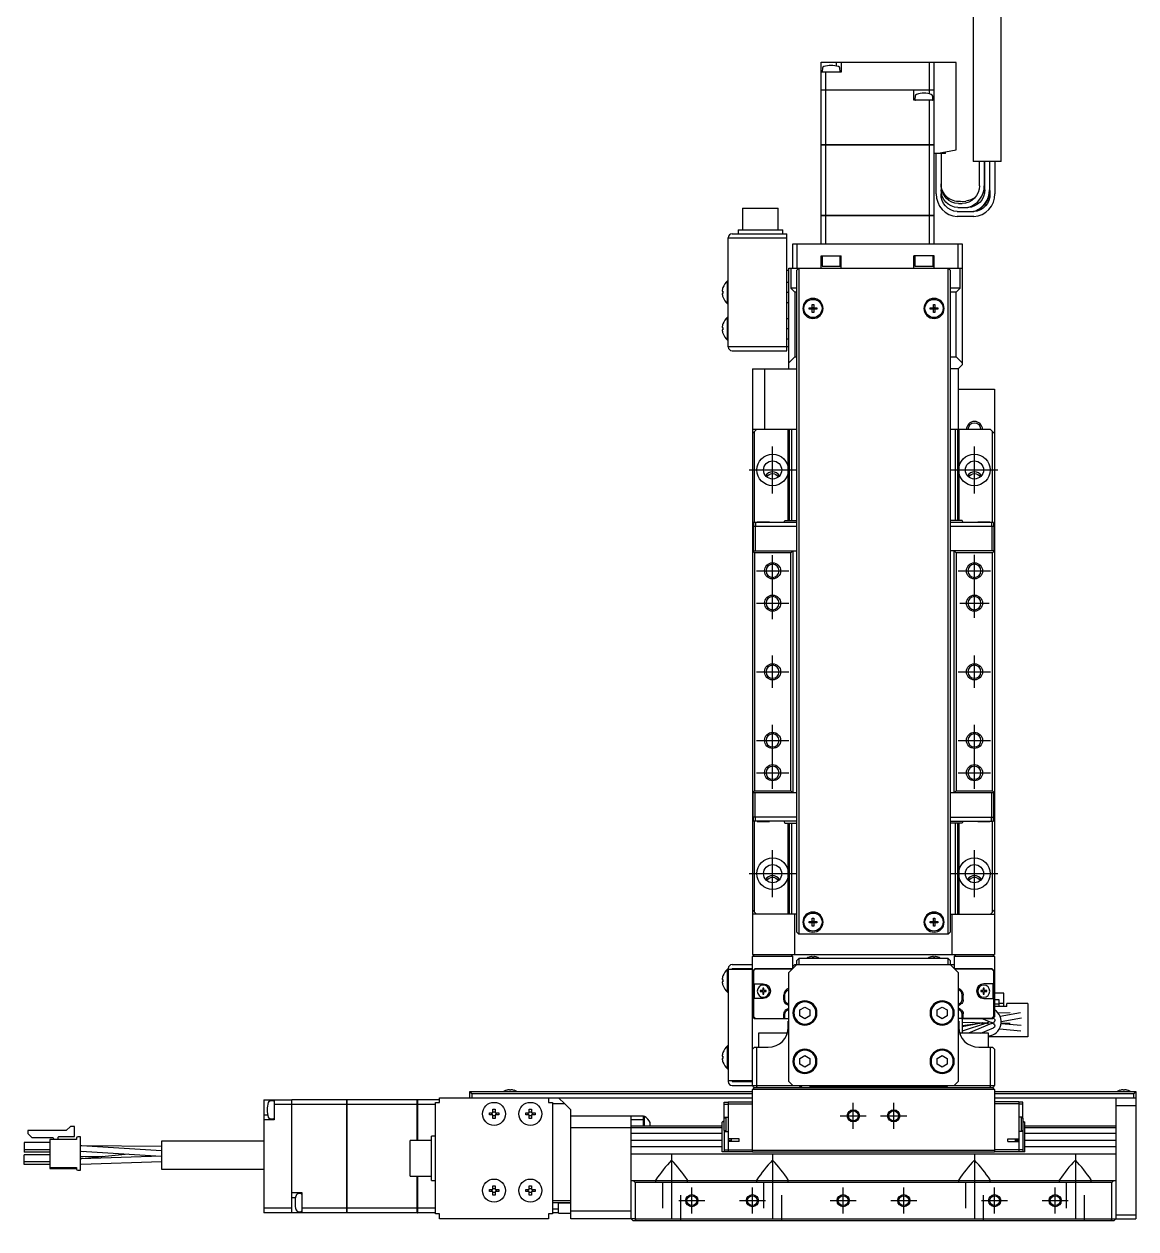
# Model space of a CAD drawing. Extents: x 0 to 1142, y -8 to 935.
# Drawn here: x 289.2 to 564.6, y 295.8 to 594.3 of the extents above; entities that cross this region are included whole.
import ezdxf

# ---------------------------------------------------------------- set-up
doc = ezdxf.new("R2010")
doc.units = 0
doc.header["$LTSCALE"] = 0.5
doc.linetypes.add('CENTER', pattern=[50.8, 31.75, -6.35, 6.35, -6.35])
doc.linetypes.add('DASHED', pattern=[19.05, 12.7, -6.35])
for name, color, linetype in [('MSM_CENTER', 1, 'CENTER'), ('MSM_CONTINUOUS', 7, 'CONTINUOUS'), ('MSM_DASHED', 4, 'DASHED'), ('MSM_NARROW', 5, 'CONTINUOUS')]:
    doc.layers.add(name, color=color, linetype=linetype)

msp = doc.modelspace()

# ---------------------------------------------------------------- linework, layer by layer
at = {"layer": 'MSM_CENTER'}
for p, q in [((474.56, 478.04), (474.56, 489.64)), ((524.56, 478.04), (524.56, 489.64)), ((468.76, 483.84), (480.36, 483.84)), ((518.76, 483.84), (530.36, 483.84)), ((474.56, 446.84), (474.56, 462.84)), ((524.56, 447.19), (524.56, 462.84)), ((470.56, 458.84), (478.56, 458.84)), ((520.56, 458.84), (528.56, 458.84)), ((470.56, 450.84), (478.56, 450.84)), ((520.91, 450.84), (528.21, 450.84)), ((474.56, 429.84), (474.56, 437.84)), ((524.56, 429.84), (524.56, 437.84)), ((470.56, 433.84), (478.56, 433.84)), ((520.56, 433.84), (528.56, 433.84)), ((474.56, 404.84), (474.56, 420.84)), ((524.56, 404.84), (524.56, 420.84)), ((470.56, 416.84), (478.56, 416.84)), ((520.56, 416.84), (528.56, 416.84)), ((470.56, 408.84), (478.56, 408.84)), ((520.56, 408.84), (528.56, 408.84)), ((474.56, 378.04), (474.56, 389.64)), ((524.56, 378.04), (524.56, 389.64)), ((468.76, 383.84), (480.36, 383.84)), ((518.76, 383.84), (530.36, 383.84)), ((494.56, 320.62), (494.56, 327.07)), ((504.56, 320.62), (504.56, 327.07)), ((491.33, 323.84), (497.78, 323.84)), ((501.33, 323.84), (507.78, 323.84)), ((449.56, 314.34), (449.56, 295.84)), ((474.56, 314.34), (474.56, 295.84)), ((524.56, 314.34), (524.56, 295.84)), ((549.56, 314.34), (549.56, 295.84)), ((454.56, 299.62), (454.56, 306.07)), ((469.56, 299.62), (469.56, 306.07)), ((492.06, 299.62), (492.06, 306.07)), ((507.06, 299.62), (507.06, 306.07)), ((529.56, 299.62), (529.56, 306.07)), ((544.56, 299.62), (544.56, 306.07)), ((451.33, 302.84), (457.78, 302.84)), ((466.33, 302.84), (472.78, 302.84)), ((488.83, 302.84), (495.28, 302.84)), ((503.83, 302.84), (510.28, 302.84)), ((526.33, 302.84), (532.78, 302.84)), ((541.33, 302.84), (547.78, 302.84))]:
    msp.add_line(p, q, dxfattribs=at)
at = {"layer": 'MSM_CONTINUOUS'}
for p, q in [((524.21, 610.24), (524.21, 560.24)), ((531.21, 560.24), (531.21, 610.24)), ((486.56, 577.95), (486.56, 584.84)), ((486.56, 584.84), (514.56, 584.84)), ((491.56, 582.34), (486.56, 582.34)), ((486.89, 583.32), (486.82, 582.55)), ((487.71, 577.95), (487.71, 582.34)), ((490.31, 584.84), (490.31, 583.9)), ((491.29, 582.55), (491.22, 583.32)), ((491.56, 584.84), (491.56, 582.34)), ((513.4, 577.95), (513.4, 584.84)), ((514.56, 546.84), (514.56, 584.84)), ((520.06, 584.74), (514.56, 584.74)), ((520.06, 563.11), (520.06, 584.74)), ((486.56, 577.95), (514.56, 577.95)), ((486.56, 564.34), (486.56, 577.94)), ((514.56, 577.94), (486.56, 577.94)), ((486.57, 577.94), (486.57, 577.95)), ((487.71, 577.94), (487.71, 577.95)), ((487.71, 564.34), (487.71, 577.94)), ((509.56, 575.44), (509.56, 577.94)), ((509.89, 576.43), (509.82, 575.66)), ((513.31, 577.94), (513.31, 577.01)), ((513.4, 577.94), (513.4, 577.95)), ((514.29, 575.66), (514.22, 576.43)), ((514.55, 577.94), (514.55, 577.95)), ((514.56, 575.44), (509.56, 575.44)), ((513.4, 564.34), (513.4, 575.44)), ((486.56, 564.34), (514.56, 564.34)), ((486.56, 546.84), (486.56, 564.33)), ((514.56, 564.33), (486.56, 564.33)), ((486.57, 564.34), (486.57, 564.33)), ((487.71, 564.34), (487.71, 564.33)), ((487.71, 546.84), (487.71, 564.33)), ((513.4, 564.34), (513.4, 564.33)), ((513.4, 546.84), (513.4, 564.33)), ((514.55, 564.34), (514.55, 564.33)), ((517.36, 562.24), (514.56, 562.24)), ((515.11, 552.24), (515.11, 562.24)), ((515.16, 562.24), (520.06, 563.11)), ((516.31, 562.24), (516.31, 552.24)), ((517.36, 562.24), (517.36, 562.63)), ((531.21, 560.24), (524.21, 560.24)), ((525.81, 554.24), (525.81, 560.24)), ((527.01, 560.24), (527.01, 553.24)), ((527.11, 553.24), (527.11, 560.24)), ((528.31, 560.24), (528.31, 553.24)), ((528.41, 552.24), (528.41, 560.24)), ((529.61, 560.24), (529.61, 552.24)), ((516.31, 554.73), (516.31, 554.49)), ((526.95, 552.53), (527.11, 553.74)), ((527.01, 553.24), (526.95, 552.53)), ((526.95, 552.53), (526.95, 552.51)), ((526.95, 552.51), (526.95, 552.53)), ((520.62, 549.84), (521.49, 549.84)), ((521.07, 550.32), (522.46, 550.44)), ((467.13, 548.64), (475.98, 548.64)), ((467.13, 548.64), (467.13, 543.34)), ((475.98, 543.34), (475.98, 548.64)), ((486.56, 546.84), (514.56, 546.84)), ((486.56, 539.84), (486.56, 546.83)), ((514.56, 546.83), (486.56, 546.83)), ((486.57, 546.84), (486.57, 546.83)), ((487.71, 546.84), (487.71, 546.83)), ((487.71, 539.84), (487.71, 546.83)), ((513.4, 546.84), (513.4, 546.83)), ((513.4, 539.84), (513.4, 546.83)), ((514.55, 546.84), (514.55, 546.83)), ((514.56, 539.84), (514.56, 546.83)), ((520.31, 547.84), (524.4, 547.84)), ((524.4, 546.64), (520.31, 546.64)), ((520.47, 548.84), (522.94, 548.84)), ((524.4, 547.86), (524.36, 547.84)), ((466.06, 543.34), (477.06, 543.34)), ((466.06, 543.34), (466.06, 542.34)), ((477.06, 542.34), (477.06, 543.34)), ((463.56, 514.34), (463.56, 541.34)), ((463.56, 541.34), (478.06, 541.34)), ((464.56, 542.34), (478.06, 542.34)), ((478.06, 513.34), (478.06, 542.34)), ((479.56, 533.84), (479.56, 539.84)), ((479.56, 539.84), (521.56, 539.84)), ((480.56, 539.84), (480.56, 533.84)), ((520.56, 533.84), (520.56, 539.84)), ((521.56, 539.84), (521.56, 509.84)), ((486.56, 536.84), (491.56, 536.84)), ((486.56, 533.84), (486.56, 536.84)), ((486.81, 536.84), (486.81, 534.34)), ((486.81, 534.34), (491.31, 534.34)), ((491.31, 534.34), (491.31, 536.84)), ((491.56, 533.84), (491.56, 536.84)), ((514.56, 536.84), (509.56, 536.84)), ((509.56, 533.84), (509.56, 536.84)), ((509.81, 536.84), (509.81, 534.34)), ((509.81, 534.34), (514.31, 534.34)), ((514.31, 534.34), (514.31, 536.84)), ((514.56, 533.84), (514.56, 536.84)), ((478.06, 533.34), (478.56, 533.34)), ((478.56, 508.84), (478.56, 533.84)), ((478.56, 533.84), (521.56, 533.84)), ((479.06, 533.84), (479.06, 528.84)), ((481.06, 533.84), (480.56, 533.34)), ((480.56, 369.34), (480.56, 533.34)), ((481.06, 533.84), (481.06, 368.84)), ((518.06, 368.84), (518.06, 533.84)), ((518.56, 533.34), (518.06, 533.84)), ((518.56, 533.34), (518.56, 369.34)), ((521.06, 528.84), (521.06, 533.84)), ((462.24, 529), (462.25, 529)), ((463.4, 524.99), (463.4, 530.69)), ((463.56, 530.69), (463.4, 530.69)), ((478.06, 530.34), (478.56, 530.34)), ((479.06, 528.84), (480.06, 527.84)), ((480.56, 528.84), (479.06, 528.84)), ((521.06, 528.84), (518.56, 528.84)), ((520.06, 527.84), (521.06, 528.84)), ((462.07, 528.1), (462.25, 528.1)), ((462.25, 527.58), (462.07, 527.58)), ((462.25, 526.69), (462.24, 526.69)), ((462.25, 528.1), (462.25, 527.58)), ((478.06, 527.84), (478.56, 527.84)), ((478.06, 525.34), (478.56, 525.34)), ((480.56, 527.84), (480.06, 527.84)), ((480.06, 527.84), (480.06, 511.84)), ((520.06, 527.84), (518.56, 527.84)), ((520.06, 511.84), (520.06, 527.84)), ((463.4, 524.99), (463.56, 524.99)), ((483.58, 523.66), (483.58, 524.02)), ((483.58, 524.02), (484.38, 524.02)), ((484.38, 523.66), (483.58, 523.66)), ((484.36, 523.66), (484.36, 524.02)), ((484.38, 524.82), (484.74, 524.82)), ((484.38, 524.02), (484.38, 524.82)), ((484.38, 524.04), (484.74, 524.04)), ((484.38, 522.87), (484.38, 523.66)), ((484.74, 523.65), (484.38, 523.65)), ((484.74, 522.87), (484.38, 522.87)), ((484.74, 524.82), (484.74, 524.02)), ((484.74, 524.02), (485.53, 524.02)), ((484.74, 523.66), (484.74, 522.87)), ((485.53, 523.66), (484.74, 523.66)), ((484.75, 524.02), (484.75, 523.66)), ((485.53, 524.02), (485.53, 523.66)), ((513.58, 523.66), (513.58, 524.02)), ((513.58, 524.02), (514.38, 524.02)), ((514.38, 523.66), (513.58, 523.66)), ((514.36, 523.66), (514.36, 524.02)), ((514.38, 524.82), (514.74, 524.82)), ((514.38, 524.02), (514.38, 524.82)), ((514.38, 524.04), (514.74, 524.04)), ((514.38, 522.87), (514.38, 523.66)), ((514.74, 523.65), (514.38, 523.65)), ((514.74, 522.87), (514.38, 522.87)), ((514.74, 524.82), (514.74, 524.02)), ((514.74, 524.02), (515.53, 524.02)), ((514.74, 523.66), (514.74, 522.87)), ((515.53, 523.66), (514.74, 523.66)), ((514.75, 524.02), (514.75, 523.66)), ((515.53, 524.02), (515.53, 523.66)), ((462.24, 520), (462.25, 520)), ((463.4, 515.99), (463.4, 521.69)), ((463.56, 521.69), (463.4, 521.69)), ((478.06, 521.34), (478.56, 521.34)), ((462.07, 519.1), (462.25, 519.1)), ((462.25, 518.58), (462.07, 518.58)), ((462.25, 517.69), (462.24, 517.69)), ((462.25, 519.1), (462.25, 518.58)), ((478.06, 518.84), (478.56, 518.84)), ((478.06, 516.34), (478.56, 516.34)), ((463.4, 515.99), (463.56, 515.99)), ((478.56, 514.34), (463.56, 514.34)), ((464.56, 513.34), (478.06, 513.34)), ((478.56, 510.34), (480.06, 511.84)), ((480.06, 511.84), (480.56, 511.84)), ((518.56, 511.84), (520.06, 511.84)), ((520.06, 511.84), (521.56, 510.34)), ((469.56, 508.84), (469.56, 363.84)), ((469.56, 508.84), (480.56, 508.84)), ((472.56, 508.84), (472.56, 493.84)), ((520.56, 508.84), (518.56, 508.84)), ((520.56, 508.84), (521.56, 509.84)), ((520.56, 508.84), (520.56, 493.84)), ((520.56, 503.84), (529.56, 503.84)), ((529.56, 503.84), (529.56, 363.84)), ((480.56, 493.84), (469.56, 493.84)), ((470.56, 493.84), (469.56, 492.84)), ((470.06, 470.84), (470.06, 493.34)), ((478.46, 471.34), (478.46, 493.84)), ((478.76, 471.34), (478.76, 493.84)), ((479.26, 493.84), (479.26, 471.34)), ((528.56, 493.84), (518.56, 493.84)), ((519.85, 471.34), (519.85, 493.84)), ((520.36, 493.84), (520.36, 471.34)), ((520.66, 493.84), (520.66, 471.34)), ((529.56, 492.84), (528.56, 493.84)), ((529.06, 470.84), (529.06, 493.34)), ((469.76, 469.84), (469.76, 463.84)), ((480.56, 469.84), (469.76, 469.84)), ((469.81, 470.84), (469.81, 469.84)), ((480.56, 470.84), (469.81, 470.84)), ((470.26, 469.84), (470.26, 463.84)), ((470.31, 470.84), (470.31, 469.84)), ((473.76, 470.89), (470.76, 470.89)), ((470.76, 470.89), (470.76, 470.84)), ((473.76, 470.84), (473.76, 470.89)), ((477.33, 470.84), (477.63, 471.34)), ((477.63, 471.34), (480.56, 471.34)), ((521.49, 471.34), (518.56, 471.34)), ((529.31, 470.84), (518.56, 470.84)), ((529.36, 469.84), (518.56, 469.84)), ((521.79, 470.84), (521.49, 471.34)), ((528.36, 470.94), (525.36, 470.94)), ((525.36, 470.94), (525.36, 470.84)), ((528.36, 470.84), (528.36, 470.94)), ((528.81, 470.84), (528.81, 469.84)), ((528.86, 469.84), (528.86, 463.84)), ((529.31, 470.84), (529.31, 469.84)), ((529.36, 469.84), (529.36, 463.84)), ((470.06, 463.34), (469.56, 463.84)), ((469.56, 463.84), (480.56, 463.84)), ((479.06, 463.34), (470.06, 463.34)), ((470.06, 463.34), (470.06, 404.34)), ((479.06, 463.34), (479.56, 463.84)), ((479.06, 404.34), (479.06, 463.34)), ((479.56, 463.84), (479.56, 403.84)), ((529.56, 463.84), (518.56, 463.84)), ((519.56, 463.84), (520.06, 463.34)), ((519.56, 403.84), (519.56, 463.84)), ((529.06, 463.34), (520.06, 463.34)), ((520.06, 463.34), (520.06, 404.34)), ((529.56, 463.84), (529.06, 463.34)), ((529.06, 404.34), (529.06, 463.34)), ((469.56, 403.84), (470.06, 404.34)), ((480.56, 403.84), (469.56, 403.84)), ((469.76, 397.84), (469.76, 403.84)), ((470.06, 404.34), (479.06, 404.34)), ((470.26, 397.84), (470.26, 403.84)), ((479.56, 403.84), (479.06, 404.34)), ((529.56, 403.84), (518.56, 403.84)), ((520.06, 404.34), (519.56, 403.84)), ((520.06, 404.34), (529.06, 404.34)), ((528.86, 397.84), (528.86, 403.84)), ((529.06, 404.34), (529.56, 403.84)), ((529.36, 397.84), (529.36, 403.84)), ((480.56, 397.84), (469.76, 397.84)), ((469.81, 396.84), (469.81, 397.84)), ((470.31, 396.84), (470.31, 397.84)), ((518.56, 397.84), (529.36, 397.84)), ((528.81, 396.84), (528.81, 397.84)), ((529.31, 396.84), (529.31, 397.84)), ((480.56, 396.84), (469.81, 396.84)), ((470.06, 374.34), (470.06, 396.84)), ((470.76, 396.84), (470.76, 396.74)), ((470.76, 396.74), (473.76, 396.74)), ((473.76, 396.74), (473.76, 396.84)), ((477.33, 396.84), (477.63, 396.34)), ((477.63, 396.34), (480.56, 396.34)), ((478.46, 373.84), (478.46, 396.34)), ((478.76, 373.84), (478.76, 396.34)), ((479.26, 396.34), (479.26, 373.84)), ((518.56, 396.84), (529.31, 396.84)), ((521.49, 396.34), (518.56, 396.34)), ((519.85, 373.84), (519.85, 396.34)), ((520.36, 396.34), (520.36, 373.84)), ((520.66, 396.34), (520.66, 373.84)), ((521.79, 396.84), (521.49, 396.34)), ((525.36, 396.84), (525.36, 396.79)), ((525.36, 396.79), (528.36, 396.79)), ((528.36, 396.79), (528.36, 396.84)), ((529.06, 374.34), (529.06, 396.84)), ((469.56, 374.84), (470.56, 373.84)), ((480.56, 373.84), (469.56, 373.84)), ((480.06, 363.84), (480.06, 373.84)), ((518.56, 373.84), (529.56, 373.84)), ((519.06, 363.84), (519.06, 373.84)), ((528.56, 373.84), (529.56, 374.84)), ((483.58, 371.66), (483.58, 372.02)), ((483.58, 372.02), (484.38, 372.02)), ((484.38, 371.66), (483.58, 371.66)), ((484.36, 371.66), (484.36, 372.02)), ((484.38, 372.82), (484.74, 372.82)), ((484.38, 372.02), (484.38, 372.82)), ((484.38, 372.04), (484.74, 372.04)), ((484.38, 370.87), (484.38, 371.66)), ((484.74, 371.65), (484.38, 371.65)), ((484.74, 370.87), (484.38, 370.87)), ((484.74, 372.82), (484.74, 372.02)), ((484.74, 372.02), (485.53, 372.02)), ((484.74, 371.66), (484.74, 370.87)), ((485.53, 371.66), (484.74, 371.66)), ((484.75, 372.02), (484.75, 371.66)), ((485.53, 372.02), (485.53, 371.66)), ((513.58, 371.66), (513.58, 372.02)), ((513.58, 372.02), (514.38, 372.02)), ((514.38, 371.66), (513.58, 371.66)), ((514.36, 371.66), (514.36, 372.02)), ((514.38, 372.82), (514.74, 372.82)), ((514.38, 372.02), (514.38, 372.82)), ((514.38, 372.04), (514.74, 372.04)), ((514.38, 370.87), (514.38, 371.66)), ((514.74, 371.65), (514.38, 371.65)), ((514.74, 370.87), (514.38, 370.87)), ((514.74, 372.82), (514.74, 372.02)), ((514.74, 372.02), (515.53, 372.02)), ((514.74, 371.66), (514.74, 370.87)), ((515.53, 371.66), (514.74, 371.66)), ((514.75, 372.02), (514.75, 371.66)), ((515.53, 372.02), (515.53, 371.66)), ((480.56, 369.34), (481.06, 368.84)), ((518.06, 368.84), (481.06, 368.84)), ((518.06, 368.84), (518.56, 369.34)), ((464.56, 361.34), (469.56, 361.34)), ((469.56, 363.84), (529.56, 363.84)), ((469.56, 363.34), (470.06, 363.84)), ((479.56, 363.34), (469.56, 363.34)), ((469.56, 331.35), (469.56, 363.34)), ((480.56, 361.34), (478.56, 359.34)), ((479.56, 363.34), (479.06, 363.84)), ((479.56, 360.54), (479.56, 363.34)), ((479.56, 360.84), (480.06, 361.34)), ((480.06, 361.34), (519.56, 361.34)), ((480.56, 362.34), (481.06, 362.84)), ((480.56, 361.34), (480.56, 362.34)), ((481.06, 362.84), (481.06, 361.34)), ((518.06, 362.84), (481.06, 362.84)), ((483.58, 363.18), (483.58, 363.18)), ((484.38, 363.18), (484.38, 363.33)), ((484.74, 363.18), (484.38, 363.18)), ((484.74, 363.33), (484.74, 363.18)), ((485.53, 363.18), (485.53, 363.18)), ((513.58, 363.18), (513.58, 363.18)), ((514.38, 363.18), (514.38, 363.33)), ((514.74, 363.18), (514.38, 363.18)), ((514.74, 363.33), (514.74, 363.18)), ((515.53, 363.18), (515.53, 363.18)), ((518.06, 361.34), (518.06, 362.84)), ((518.06, 362.84), (518.56, 362.34)), ((518.56, 362.34), (518.56, 361.34)), ((520.56, 359.34), (518.56, 361.34)), ((520.06, 363.84), (519.56, 363.34)), ((529.56, 363.34), (519.56, 363.34)), ((519.56, 363.34), (519.56, 360.54)), ((529.06, 363.84), (529.56, 363.34)), ((529.56, 363.34), (529.56, 348.34)), ((462.24, 358.5), (462.25, 358.5)), ((463.4, 354.49), (463.4, 360.19)), ((463.56, 360.19), (463.4, 360.19)), ((463.56, 360.34), (463.56, 332.34)), ((463.56, 360.14), (469.56, 360.14)), ((464.56, 360.34), (469.56, 360.34)), ((464.56, 360.34), (464.56, 360.14)), ((464.56, 360.23), (469.56, 360.23)), ((470.26, 360.34), (469.76, 359.84)), ((469.76, 359.84), (469.76, 348.44)), ((470.31, 360.24), (469.81, 359.74)), ((469.81, 359.74), (469.81, 356.54)), ((470.26, 360.34), (479.56, 360.34)), ((470.31, 360.24), (479.46, 360.24)), ((478.56, 332.34), (478.56, 359.34)), ((479.76, 360.54), (479.56, 360.54)), ((519.56, 360.54), (519.36, 360.54)), ((519.56, 360.34), (528.86, 360.34)), ((519.66, 360.24), (528.81, 360.24)), ((520.56, 359.34), (520.56, 332.34)), ((528.81, 360.24), (529.31, 359.74)), ((528.86, 360.34), (529.36, 359.84)), ((529.31, 359.74), (529.31, 356.54)), ((529.36, 359.84), (529.36, 348.44)), ((462.07, 357.6), (462.25, 357.6)), ((462.25, 357.08), (462.07, 357.08)), ((462.25, 356.19), (462.24, 356.19)), ((462.25, 357.6), (462.25, 357.08)), ((469.81, 356.54), (472.26, 356.54)), ((470.01, 356.54), (470.01, 352.94)), ((472.38, 355.49), (472.13, 355.49)), ((472.13, 355.49), (472.13, 354.87)), ((472.38, 354.87), (472.38, 355.49)), ((526.98, 355.49), (526.73, 355.49)), ((526.73, 355.49), (526.73, 354.87)), ((529.31, 356.54), (526.86, 356.54)), ((526.98, 354.87), (526.98, 355.49)), ((529.11, 356.54), (529.11, 352.94)), ((463.4, 354.49), (463.56, 354.49)), ((469.81, 352.94), (469.81, 348.44)), ((472.26, 352.94), (469.81, 352.94)), ((472.13, 354.87), (471.51, 354.87)), ((471.51, 354.87), (471.51, 354.62)), ((471.51, 354.62), (472.13, 354.62)), ((472.13, 354.62), (472.13, 353.99)), ((472.13, 353.99), (472.38, 353.99)), ((473.01, 354.87), (472.38, 354.87)), ((472.38, 353.99), (472.38, 354.62)), ((472.38, 354.62), (473.01, 354.62)), ((473.01, 354.62), (473.01, 354.87)), ((477.33, 352.61), (477.33, 353.77)), ((477.63, 352.61), (477.63, 353.77)), ((521.49, 352.61), (521.49, 353.77)), ((521.79, 352.61), (521.79, 353.77)), ((526.73, 354.87), (526.11, 354.87)), ((526.11, 354.87), (526.11, 354.62)), ((526.11, 354.62), (526.73, 354.62)), ((526.73, 354.62), (526.73, 353.99)), ((526.73, 353.99), (526.98, 353.99)), ((526.86, 352.94), (529.31, 352.94)), ((527.61, 354.87), (526.98, 354.87)), ((526.98, 353.99), (526.98, 354.62)), ((526.98, 354.62), (527.61, 354.62)), ((527.61, 354.62), (527.61, 354.87)), ((529.31, 352.94), (529.31, 348.44)), ((531.81, 354.23), (529.56, 354.23)), ((530.7, 352.6), (529.56, 352.6)), ((530.7, 350.95), (530.7, 352.6)), ((531.81, 351.2), (531.81, 354.23)), ((469.76, 351.19), (469.81, 351.19)), ((469.76, 350.49), (469.81, 350.49)), ((478.48, 351.19), (477.98, 351.48)), ((477.98, 350.21), (478.48, 350.5)), ((478.56, 351.49), (478.13, 351.74)), ((478.13, 349.95), (478.56, 350.19)), ((478.48, 351.19), (478.56, 351.14)), ((478.56, 350.55), (478.48, 350.5)), ((481.31, 350.07), (482.56, 350.79)), ((481.31, 348.62), (481.31, 350.07)), ((482.56, 350.79), (483.81, 350.07)), ((483.81, 350.07), (483.81, 348.62)), ((515.31, 350.07), (516.56, 350.79)), ((515.31, 348.62), (515.31, 350.07)), ((516.56, 350.79), (517.81, 350.07)), ((517.81, 350.07), (517.81, 348.62)), ((520.56, 351.49), (520.99, 351.74)), ((520.63, 351.19), (520.56, 351.14)), ((520.56, 350.55), (520.63, 350.5)), ((520.99, 349.95), (520.56, 350.19)), ((520.63, 351.19), (521.14, 351.48)), ((521.14, 350.21), (520.63, 350.5)), ((529.36, 351.19), (529.31, 351.19)), ((529.36, 350.49), (529.31, 350.49)), ((530.7, 351.51), (529.56, 351.51)), ((532.61, 350.95), (529.56, 350.95)), ((533.39, 349.4), (530.43, 349.31)), ((531.81, 351.7), (530.7, 351.7)), ((535.99, 349.39), (530.92, 348.49)), ((532.61, 350.95), (532.61, 351.66)), ((537.81, 351.66), (532.61, 351.66)), ((537.81, 351.66), (537.81, 343.38)), ((469.56, 348.34), (470.06, 347.84)), ((469.76, 348.44), (470.26, 347.94)), ((469.81, 348.44), (470.31, 347.94)), ((477.66, 347.84), (470.06, 347.84)), ((470.26, 347.94), (478.56, 347.94)), ((477.33, 347.94), (477.33, 349.08)), ((477.63, 347.94), (477.63, 349.08)), ((477.66, 347.84), (477.76, 347.94)), ((478.46, 345.84), (478.46, 347.34)), ((478.56, 347.34), (478.46, 347.34)), ((482.56, 347.9), (481.31, 348.62)), ((483.81, 348.62), (482.56, 347.9)), ((516.56, 347.9), (515.31, 348.62)), ((517.81, 348.62), (516.56, 347.9)), ((528.86, 347.94), (520.56, 347.94)), ((520.66, 347.34), (520.56, 347.34)), ((520.66, 347.34), (520.66, 345.84)), ((521.36, 347.94), (521.46, 347.84)), ((529.06, 347.84), (521.46, 347.84)), ((521.49, 347.94), (521.49, 349.08)), ((521.56, 347.84), (521.56, 344.34)), ((521.56, 347.02), (527.69, 346.9)), ((521.56, 346.19), (526.49, 346.9)), ((526.29, 346.78), (521.56, 345.88)), ((527.52, 346.77), (521.56, 344.85)), ((521.79, 347.94), (521.79, 349.08)), ((521.96, 345.95), (521.96, 346.24)), ((528.77, 346.75), (523.12, 344.34)), ((526.65, 347.84), (528.77, 346.94)), ((529.31, 348.44), (528.81, 347.94)), ((529.36, 348.44), (528.86, 347.94)), ((529.06, 347.84), (529.56, 348.34)), ((536.16, 346.19), (531.17, 346.65)), ((533.42, 346.7), (531.19, 346.75)), ((531.2, 347.22), (536.22, 348.11)), ((478.06, 344.34), (471.06, 344.34)), ((471.06, 344.34), (471.06, 340.84)), ((478.06, 343.89), (478.06, 344.34)), ((528.06, 344.34), (521.06, 344.34)), ((521.06, 344.34), (521.06, 343.89)), ((526.18, 344.34), (529.24, 345.64)), ((528.06, 340.84), (528.06, 344.34)), ((537.81, 343.38), (528.06, 343.38)), ((530.75, 345.38), (536.05, 344.9)), ((463.4, 335.49), (463.4, 341.19)), ((463.56, 341.19), (463.4, 341.19)), ((469.56, 340.34), (470.06, 340.84)), ((470.06, 340.84), (473.46, 340.84)), ((470.56, 340.84), (470.56, 331.34)), ((525.66, 340.84), (529.06, 340.84)), ((528.56, 331.34), (528.56, 340.84)), ((529.06, 340.84), (529.56, 340.34)), ((529.56, 340.34), (529.56, 331.35)), ((462.07, 338.6), (462.25, 338.6)), ((462.25, 338.08), (462.07, 338.08)), ((462.24, 339.5), (462.25, 339.5)), ((462.25, 338.6), (462.25, 338.08)), ((481.31, 338.07), (482.56, 338.79)), ((481.31, 336.62), (481.31, 338.07)), ((482.56, 338.79), (483.81, 338.07)), ((483.81, 338.07), (483.81, 336.62)), ((515.31, 338.07), (516.56, 338.79)), ((515.31, 336.62), (515.31, 338.07)), ((516.56, 338.79), (517.81, 338.07)), ((517.81, 338.07), (517.81, 336.62)), ((462.25, 337.19), (462.24, 337.19)), ((463.4, 335.49), (463.56, 335.49)), ((482.56, 335.9), (481.31, 336.62)), ((483.81, 336.62), (482.56, 335.9)), ((516.56, 335.9), (515.31, 336.62)), ((517.81, 336.62), (516.56, 335.9)), ((469.56, 332.54), (463.56, 332.54)), ((464.56, 332.54), (464.56, 332.34)), ((464.56, 332.34), (469.56, 332.34)), ((464.56, 331.34), (529.55, 331.34)), ((470.76, 330.84), (470.56, 331.34)), ((478.56, 332.34), (479.56, 331.34)), ((481.76, 331.14), (481.96, 331.34)), ((483.71, 331.34), (483.71, 331.24)), ((485.16, 331.34), (485.36, 331.14)), ((519.56, 331.34), (520.56, 332.34)), ((528.56, 331.34), (528.35, 330.84)), ((392.06, 327.14), (392.06, 328.34)), ((392.06, 328.34), (469.56, 328.34)), ((399.56, 329.84), (400.06, 329.34)), ((399.56, 329.84), (469.56, 329.84)), ((399.56, 328.34), (399.56, 329.84)), ((469.56, 329.34), (400.06, 329.34)), ((400.06, 329.34), (400.06, 328.34)), ((408.58, 330.18), (408.58, 330.18)), ((409.38, 330.18), (409.38, 330.33)), ((409.74, 330.18), (409.38, 330.18)), ((409.74, 330.33), (409.74, 330.18)), ((410.53, 330.18), (410.53, 330.18)), ((419.06, 328.34), (419.06, 327.14)), ((423.06, 326.84), (421.56, 328.34)), ((470.06, 330.84), (469.56, 330.34)), ((529.56, 330.34), (469.56, 330.34)), ((469.56, 314.84), (469.56, 330.34)), ((470.06, 330.84), (529.06, 330.84)), ((481.56, 331.14), (481.26, 330.84)), ((481.76, 331.14), (481.56, 331.14)), ((483.71, 331.24), (485.25, 331.24)), ((517.56, 331.14), (485.36, 331.14)), ((517.86, 330.84), (517.56, 331.14)), ((529.56, 330.34), (529.06, 330.84)), ((529.56, 330.34), (529.56, 314.84)), ((529.56, 329.84), (564.56, 329.84)), ((564.06, 329.34), (529.56, 329.34)), ((529.56, 328.34), (564.56, 328.34)), ((559.56, 328.34), (559.56, 298.34)), ((560.58, 330.18), (560.58, 330.18)), ((561.38, 330.18), (561.38, 330.33)), ((561.74, 330.18), (561.38, 330.18)), ((561.74, 330.33), (561.74, 330.18)), ((562.53, 330.18), (562.53, 330.18)), ((564.06, 329.34), (564.56, 329.84)), ((564.06, 328.34), (564.06, 329.34)), ((564.56, 329.84), (564.56, 298.34)), ((348.56, 327.84), (348.56, 299.84)), ((348.56, 327.84), (355.45, 327.84)), ((350.85, 327.58), (350.08, 327.51)), ((351.06, 327.84), (351.06, 322.84)), ((355.45, 326.69), (351.06, 326.69)), ((355.45, 299.84), (355.45, 327.84)), ((355.46, 327.83), (355.45, 327.83)), ((355.46, 326.69), (355.45, 326.69)), ((369.06, 327.84), (355.46, 327.84)), ((355.46, 299.84), (355.46, 327.84)), ((369.06, 326.69), (355.46, 326.69)), ((369.06, 299.84), (369.06, 327.84)), ((369.06, 327.83), (369.07, 327.83)), ((369.06, 326.69), (369.07, 326.69)), ((369.07, 327.84), (369.07, 299.84)), ((386.56, 327.84), (369.07, 327.84)), ((386.56, 326.69), (369.07, 326.69)), ((386.56, 317.77), (386.56, 327.84)), ((386.56, 327.83), (386.57, 327.83)), ((386.56, 326.69), (386.57, 326.69)), ((386.57, 327.84), (386.57, 317.77)), ((392.06, 327.84), (386.57, 327.84)), ((391.06, 326.69), (386.57, 326.69)), ((391.06, 299.54), (391.06, 327.14)), ((391.06, 327.14), (392.06, 327.14)), ((405.3, 325.5), (405.82, 325.5)), ((405.3, 324.6), (405.3, 325.5)), ((405.82, 325.5), (405.82, 324.6)), ((414.3, 325.5), (414.82, 325.5)), ((414.3, 324.6), (414.3, 325.5)), ((414.82, 325.5), (414.82, 324.6)), ((419.06, 327.14), (420.06, 327.14)), ((420.06, 327.14), (420.06, 299.54)), ((423.06, 326.84), (420.06, 326.84)), ((424.56, 325.34), (423.06, 326.84)), ((424.56, 298.34), (424.56, 325.34)), ((462.56, 327.24), (463.56, 327.24)), ((462.56, 323.24), (462.56, 327.24)), ((462.56, 326.74), (463.56, 326.74)), ((463.56, 327.34), (469.56, 327.34)), ((463.56, 327.34), (463.56, 314.94)), ((463.56, 326.84), (469.56, 326.84)), ((535.56, 327.34), (529.56, 327.34)), ((535.56, 326.84), (529.56, 326.84)), ((535.56, 327.34), (535.56, 314.94)), ((536.56, 327.24), (535.56, 327.24)), ((536.56, 326.74), (535.56, 326.74)), ((536.56, 323.24), (536.56, 327.24)), ((564.56, 326.34), (559.56, 326.34)), ((348.56, 324.09), (349.5, 324.09)), ((351.06, 322.84), (348.56, 322.84)), ((350.08, 323.18), (350.85, 323.11)), ((404.4, 324.08), (404.4, 324.6)), ((404.4, 324.6), (405.3, 324.6)), ((405.3, 324.08), (404.4, 324.08)), ((405.04, 324.08), (405.04, 324.6)), ((405.3, 324.86), (405.82, 324.86)), ((405.3, 323.19), (405.3, 324.08)), ((405.82, 323.83), (405.3, 323.83)), ((405.82, 323.19), (405.3, 323.19)), ((405.82, 324.6), (406.71, 324.6)), ((406.71, 324.08), (405.82, 324.08)), ((405.82, 324.08), (405.82, 323.19)), ((406.07, 324.6), (406.07, 324.08)), ((406.71, 324.6), (406.71, 324.08)), ((413.4, 324.08), (413.4, 324.6)), ((413.4, 324.6), (414.3, 324.6)), ((414.3, 324.08), (413.4, 324.08)), ((414.04, 324.08), (414.04, 324.6)), ((414.3, 324.86), (414.82, 324.86)), ((414.3, 323.19), (414.3, 324.08)), ((414.82, 323.83), (414.3, 323.83)), ((414.82, 323.19), (414.3, 323.19)), ((414.82, 324.6), (415.71, 324.6)), ((414.82, 324.08), (414.82, 323.19)), ((415.71, 324.08), (414.82, 324.08)), ((415.07, 324.6), (415.07, 324.08)), ((415.71, 324.6), (415.71, 324.08)), ((424.56, 323.84), (442.56, 323.84)), ((439.56, 298.34), (439.56, 323.84)), ((442.56, 322.84), (439.56, 322.84)), ((442.56, 321.34), (442.56, 323.84)), ((442.81, 323.69), (442.56, 323.69)), ((442.81, 321.34), (442.81, 323.69)), ((462.51, 322.54), (462.06, 322.27)), ((462.46, 323.24), (462.46, 322.52)), ((462.96, 323.24), (462.46, 323.24)), ((462.51, 323.24), (462.51, 320.24)), ((462.56, 323.54), (463.56, 323.54)), ((462.96, 323.54), (462.96, 319.94)), ((536.56, 323.54), (535.56, 323.54)), ((536.16, 323.54), (536.16, 319.94)), ((536.66, 323.24), (536.16, 323.24)), ((536.66, 320.24), (536.66, 323.24)), ((536.66, 322.51), (537.06, 322.27)), ((290.05, 320.21), (290.05, 319.51)), ((299.59, 320.21), (290.05, 320.21)), ((290.05, 319.51), (291.05, 318.51)), ((300.61, 321.23), (299.59, 320.21)), ((301.61, 321.23), (300.61, 321.23)), ((301.61, 318.7), (301.61, 321.23)), ((439.56, 320.84), (424.56, 320.84)), ((439.56, 321.34), (462.06, 321.34)), ((462.06, 320.84), (439.56, 320.84)), ((462.06, 319.45), (439.56, 319.45)), ((444.21, 321.34), (444.21, 322.18)), ((462.06, 314.94), (462.06, 322.27)), ((462.51, 320.24), (462.96, 320.24)), ((462.56, 320.24), (462.56, 314.94)), ((462.56, 319.94), (463.56, 319.94)), ((536.56, 319.94), (535.56, 319.94)), ((536.16, 320.24), (536.66, 320.24)), ((536.56, 320.24), (536.56, 314.94)), ((537.06, 314.94), (537.06, 322.27)), ((537.06, 321.34), (559.56, 321.34)), ((559.56, 320.84), (537.06, 320.84)), ((559.56, 319.45), (537.06, 319.45)), ((289.16, 317.22), (289.16, 314.82)), ((295.51, 317.22), (289.16, 317.22)), ((291.05, 318.51), (296.18, 318.51)), ((302.14, 317.95), (295.51, 317.95)), ((295.51, 317.95), (295.51, 310.84)), ((296.46, 318.23), (296.46, 317.95)), ((297.61, 317.95), (297.61, 318.55)), ((297.76, 318.7), (301.61, 318.7)), ((302.14, 318.36), (302.14, 317.95)), ((303.16, 318.66), (302.44, 318.66)), ((303.16, 310.38), (303.16, 318.66)), ((303.49, 316.39), (303.16, 316.4)), ((303.36, 316.39), (303.16, 316.39)), ((323.16, 315.15), (303.36, 316.39)), ((323.16, 316.24), (303.49, 316.39)), ((323.16, 317.61), (323.16, 310.61)), ((348.56, 317.61), (323.16, 317.61)), ((384.76, 308.92), (384.76, 317.77)), ((390.06, 317.77), (384.76, 317.77)), ((390.06, 307.84), (390.06, 318.84)), ((391.06, 318.84), (390.06, 318.84)), ((439.56, 317.84), (462.06, 317.84)), ((466.26, 318.19), (463.56, 318.19)), ((463.56, 317.84), (464.36, 317.84)), ((466.26, 317.49), (463.56, 317.49)), ((464.36, 317.49), (464.36, 318.19)), ((466.26, 317.49), (466.26, 318.19)), ((532.86, 318.19), (535.56, 318.19)), ((532.86, 317.49), (532.86, 318.19)), ((532.86, 317.49), (535.56, 317.49)), ((534.76, 317.49), (534.76, 318.19)), ((534.76, 317.84), (535.56, 317.84)), ((537.06, 317.84), (559.56, 317.84)), ((295.51, 315.42), (289.16, 315.42)), ((295.51, 314.82), (289.16, 314.82)), ((289.16, 311.82), (289.16, 314.22)), ((295.51, 314.22), (289.16, 314.22)), ((303.16, 315.09), (303.28, 315.09)), ((303.16, 315.08), (303.94, 315.05)), ((303.82, 313.7), (303.16, 313.7)), ((323.16, 313.85), (303.23, 313.2)), ((303.28, 315.09), (323.14, 313.84)), ((315, 314.35), (303.44, 313.23)), ((308.68, 313.74), (303.82, 313.7)), ((439.56, 316.24), (462.06, 316.24)), ((559.56, 314.34), (439.56, 314.34)), ((469.56, 314.94), (462.06, 314.94)), ((462.56, 315.44), (469.56, 315.44)), ((469.56, 315.34), (529.56, 315.34)), ((529.56, 314.84), (469.56, 314.84)), ((536.56, 315.44), (529.56, 315.44)), ((537.06, 314.94), (529.56, 314.94)), ((537.06, 316.24), (559.56, 316.24)), ((295.51, 312.42), (289.16, 312.42)), ((295.51, 311.82), (289.16, 311.82)), ((295.51, 311.09), (302.14, 311.09)), ((295.51, 310.84), (302.14, 310.84)), ((302.14, 311.09), (302.14, 310.68)), ((302.44, 310.38), (303.16, 310.38)), ((303.44, 313.23), (303.16, 313.21)), ((303.23, 313.2), (303.16, 313.2)), ((303.16, 311.9), (303.27, 311.9)), ((303.27, 311.9), (323.16, 312.54)), ((323.16, 310.61), (348.56, 310.61)), ((384.76, 308.92), (390.06, 308.92)), ((386.56, 299.84), (386.56, 308.92)), ((386.57, 308.92), (386.57, 299.84)), ((390.06, 307.84), (391.06, 307.84)), ((439.56, 307.84), (559.56, 307.84)), ((440.06, 307.84), (440.56, 307.34)), ((445.81, 307.84), (445.66, 307.97)), ((453.3, 307.84), (453.46, 307.97)), ((470.81, 307.84), (470.66, 307.97)), ((478.3, 307.84), (478.46, 307.97)), ((520.81, 307.84), (520.66, 307.97)), ((528.3, 307.84), (528.46, 307.97)), ((545.81, 307.84), (545.66, 307.97)), ((553.3, 307.84), (553.46, 307.97)), ((558.56, 307.34), (559.06, 307.84)), ((355.46, 304.84), (357.96, 304.84)), ((357.74, 304.58), (356.97, 304.51)), ((357.96, 304.84), (357.96, 299.84)), ((404.4, 305.08), (404.4, 305.6)), ((404.4, 305.6), (405.3, 305.6)), ((405.3, 305.08), (404.4, 305.08)), ((405.04, 305.08), (405.04, 305.6)), ((405.3, 306.5), (405.82, 306.5)), ((405.3, 305.6), (405.3, 306.5)), ((405.3, 305.86), (405.82, 305.86)), ((405.3, 304.19), (405.3, 305.08)), ((405.82, 304.83), (405.3, 304.83)), ((405.82, 306.5), (405.82, 305.6)), ((405.82, 305.6), (406.71, 305.6)), ((406.71, 305.08), (405.82, 305.08)), ((405.82, 305.08), (405.82, 304.19)), ((406.07, 305.6), (406.07, 305.08)), ((406.71, 305.6), (406.71, 305.08)), ((413.4, 305.08), (413.4, 305.6)), ((413.4, 305.6), (414.3, 305.6)), ((414.3, 305.08), (413.4, 305.08)), ((414.04, 305.08), (414.04, 305.6)), ((414.3, 306.5), (414.82, 306.5)), ((414.3, 305.6), (414.3, 306.5)), ((414.3, 305.86), (414.82, 305.86)), ((414.3, 304.19), (414.3, 305.08)), ((414.82, 304.83), (414.3, 304.83)), ((414.82, 306.5), (414.82, 305.6)), ((414.82, 305.6), (415.71, 305.6)), ((414.82, 305.08), (414.82, 304.19)), ((415.71, 305.08), (414.82, 305.08)), ((415.07, 305.6), (415.07, 305.08)), ((415.71, 305.6), (415.71, 305.08)), ((558.56, 307.34), (440.56, 307.34)), ((440.56, 307.34), (440.56, 298.35)), ((558.56, 298.35), (558.56, 307.34)), ((355.46, 303.59), (356.39, 303.59)), ((405.82, 304.19), (405.3, 304.19)), ((414.82, 304.19), (414.3, 304.19)), ((420.06, 302.84), (424.56, 302.84)), ((424.56, 302.34), (420.06, 302.34)), ((421.56, 299.74), (421.56, 302.24)), ((424.56, 302.24), (421.56, 302.24)), ((355.45, 301), (348.56, 301)), ((355.45, 299.84), (348.56, 299.84)), ((355.46, 301.01), (355.45, 301.01)), ((355.46, 299.85), (355.45, 299.85)), ((369.06, 299.84), (355.46, 299.84)), ((356.97, 300.18), (357.74, 300.11)), ((369.06, 301), (357.96, 301)), ((369.06, 301.01), (369.07, 301.01)), ((369.06, 299.85), (369.07, 299.85)), ((386.56, 301), (369.07, 301)), ((386.56, 299.84), (369.07, 299.84)), ((386.56, 301.01), (386.57, 301.01)), ((386.56, 299.85), (386.57, 299.85)), ((391.06, 301), (386.57, 301)), ((391.06, 299.84), (386.57, 299.84)), ((392.06, 299.54), (391.06, 299.54)), ((392.06, 298.34), (392.06, 299.54)), ((419.06, 299.54), (419.06, 298.34)), ((420.06, 299.54), (419.06, 299.54)), ((420.06, 300.84), (421.56, 300.84)), ((421.56, 299.84), (420.06, 299.84)), ((421.56, 299.74), (424.56, 299.74)), ((424.56, 300.34), (439.56, 300.34)), ((559.56, 299.34), (564.56, 299.34)), ((419.06, 298.34), (392.06, 298.34)), ((440.55, 298.34), (424.56, 298.34)), ((439.56, 298.34), (440.06, 297.84)), ((559.06, 297.84), (440.06, 297.84)), ((440.56, 298.35), (558.56, 298.35)), ((558.56, 298.34), (564.56, 298.34)), ((559.06, 297.84), (559.56, 298.34))]:
    msp.add_line(p, q, dxfattribs=at)
at = {"layer": 'MSM_CONTINUOUS', "extrusion": (0, 0, -1)}
for centre, radius in [((-484.56, 523.84), 2.5), ((-514.56, 523.84), 2.5), ((-474.56, 458.84), 1.62), ((-524.56, 458.84), 1.62), ((-474.56, 450.84), 1.62), ((-524.56, 450.84), 1.62), ((-474.56, 433.84), 1.62), ((-524.56, 433.84), 1.62), ((-474.56, 416.84), 1.62), ((-524.56, 416.84), 1.62), ((-474.56, 408.84), 1.62), ((-524.56, 408.84), 1.62), ((-484.56, 371.84), 2.5), ((-514.56, 371.84), 2.5), ((-472.26, 354.74), 1.5), ((-526.86, 354.74), 1.5), ((-482.56, 349.34), 3), ((-516.56, 349.34), 3), ((-482.56, 349.34), 2.75), ((-516.56, 349.34), 2.75), ((-482.56, 337.34), 3), ((-516.56, 337.34), 3), ((-482.56, 337.34), 2.75), ((-516.56, 337.34), 2.75)]:
    msp.add_circle(centre, radius, dxfattribs=at)
at = {"layer": 'MSM_CONTINUOUS'}
for centre, radius in [((484.56, 523.84), 2.25), ((514.56, 523.84), 2.25), ((474.56, 483.84), 3.9), ((524.56, 483.84), 3.9), ((474.56, 483.84), 2.25), ((524.56, 483.84), 2.25), ((474.56, 383.84), 3.9), ((474.56, 383.84), 2.25), ((524.56, 383.84), 3.9), ((524.56, 383.84), 2.25), ((484.56, 371.84), 2.25), ((514.56, 371.84), 2.25), ((405.56, 324.34), 2.85), ((414.56, 324.34), 2.85), ((494.56, 323.84), 1.23), ((504.56, 323.84), 1.23), ((405.56, 305.34), 2.85), ((414.56, 305.34), 2.85), ((454.56, 302.84), 1.23), ((469.56, 302.84), 1.23), ((492.06, 302.84), 1.23), ((507.06, 302.84), 1.23), ((529.56, 302.84), 1.23), ((544.56, 302.84), 1.23)]:
    msp.add_circle(centre, radius, dxfattribs=at)
for centre, radius, start, end in [((487.02, 582.53), 0.2, 175, 251.8051), ((487.39, 583.28), 0.5, 107.6292, 175), ((489.06, 578.03), 6, 72.3708, 107.6292), ((490.72, 583.28), 0.5, 5, 72.3708), ((491.09, 582.53), 0.2, 288.1949, 5), ((510.39, 576.39), 0.5, 107.6292, 175), ((512.06, 571.14), 6, 72.3708, 107.6292), ((513.72, 576.39), 0.5, 5, 72.3708), ((510.02, 575.64), 0.2, 175, 270), ((514.09, 575.64), 0.2, 270, 5), ((520.51, 552.05), 5.41, 177.9657, 267.8137), ((521.42, 554.22), 5.59, 285.9654, 0.2921), ((522.74, 553.17), 5.57, 287.3809, 0.7723), ((524.2, 552.05), 5.41, 272.1273, 2.0933), ((464.56, 541.34), 1, 90, 180), ((465.76, 527.84), 3.69, 161.762, 175.9605), ((465.76, 527.84), 3.7, 129.6218, 161.7427), ((465.76, 527.84), 3.69, 184.0395, 198.238), ((465.76, 527.84), 3.7, 198.2573, 230.3782), ((465.76, 518.84), 3.69, 161.762, 175.9605), ((465.76, 518.84), 3.7, 129.6218, 161.7427), ((465.76, 518.84), 3.69, 184.0395, 198.238), ((465.76, 518.84), 3.7, 198.2573, 230.3782), ((464.56, 514.34), 1, 180, 270), ((524.56, 493.84), 1.62, 0, 180), ((464.56, 360.34), 1, 90, 180), ((484.56, 360.34), 3, 109.0021, 123.5573), ((484.56, 360.34), 2.99, 93.446, 108.9685), ((484.56, 360.34), 2.99, 71.0315, 86.554), ((484.56, 360.34), 3, 56.4427, 70.9979), ((514.56, 360.34), 3, 109.0021, 123.5573), ((514.56, 360.34), 2.99, 93.446, 108.9685), ((514.56, 360.34), 2.99, 71.0315, 86.554), ((514.56, 360.34), 3, 56.4427, 70.9979), ((465.76, 357.34), 3.69, 161.762, 175.9605), ((465.76, 357.34), 3.7, 129.6218, 161.7427), ((465.76, 357.34), 3.69, 184.0395, 198.238), ((465.76, 357.34), 3.7, 198.2573, 230.3782), ((479.13, 353.77), 1.8, 108.4661, 179.9993), ((519.99, 353.77), 1.5, 0.0002, 67.6613), ((526.86, 354.74), 1.8, 90, 270), ((478.63, 352.61), 1.3, 180, 240), ((520.49, 352.61), 1, 300, 0), ((478.63, 349.08), 1.3, 120, 180), ((520.49, 349.08), 1, 0, 60), ((527.71, 347.11), 3.5, 275.7392, 58.091), ((527.71, 347.11), 3.5, 188.8136, 191.7675), ((473.46, 345.84), 5, 270, 0), ((525.66, 345.84), 5, 180, 270), ((465.76, 338.34), 3.7, 129.6218, 161.7427), ((465.76, 338.34), 3.69, 161.762, 175.9605), ((465.76, 338.34), 3.69, 184.0395, 198.238), ((465.76, 338.34), 3.7, 198.2573, 230.3782), ((464.56, 332.34), 1, 180, 270), ((471.06, 332.34), 1.8, 213.5573, 236.4427), ((528.06, 332.34), 1.8, 303.5573, 326.4427), ((409.56, 327.34), 3, 109.0021, 123.5573), ((409.56, 327.34), 2.99, 93.446, 108.9685), ((409.56, 327.34), 2.99, 71.0315, 86.554), ((409.56, 327.34), 3, 56.4427, 70.9979), ((561.56, 327.34), 3, 109.0021, 123.5573), ((561.56, 327.34), 2.99, 93.446, 108.9685), ((561.56, 327.34), 2.99, 71.0315, 86.554), ((561.56, 327.34), 3, 56.4427, 70.9979), ((355.37, 325.34), 6, 162.3708, 197.6292), ((350.12, 327.01), 0.5, 95, 162.3708), ((350.87, 327.38), 0.2, 18.1949, 95), ((350.12, 323.68), 0.5, 197.6292, 265), ((350.87, 323.31), 0.2, 265, 341.8051), ((441.24, 320.84), 3.25, 24.3004, 61.2734), ((302.44, 318.36), 0.3, 90, 180), ((302.44, 310.68), 0.3, 180, 270), ((471.98, 290.89), 31.38, 135.6092, 147.0188), ((427.13, 290.89), 31.38, 32.9812, 44.3908), ((496.98, 290.89), 31.38, 135.6092, 147.0188), ((452.13, 290.89), 31.38, 32.9812, 44.3908), ((546.98, 290.89), 31.38, 135.6092, 147.0188), ((502.13, 290.89), 31.38, 32.9812, 44.3908), ((571.98, 290.89), 31.38, 135.6092, 147.0188), ((527.13, 290.89), 31.38, 32.9812, 44.3908), ((357.01, 304.01), 0.5, 95, 162.3708), ((357.76, 304.38), 0.2, 0, 95), ((362.26, 302.34), 6, 162.3708, 197.6292), ((357.01, 300.68), 0.5, 197.6292, 265), ((357.76, 300.31), 0.2, 265, 360), ((439.06, 299.34), 1.8, 326.251, 326.4427), ((439.96, 297.81), 0.794, 2.4308, 42.2411), ((559.15, 297.81), 0.794, 137.7589, 177.5692), ((560.06, 299.34), 1.8, 213.5573, 213.749)]:
    msp.add_arc(centre, radius, start, end, dxfattribs=at)
at = {"layer": 'MSM_CONTINUOUS', "extrusion": (0, 0, -1)}
for centre, radius, start, end in [((-520.52, 552.06), 4.22, 272.8542, 2.5704), ((-520.59, 553.13), 4.29, 271.642, 1.5567), ((-520.66, 554.2), 4.36, 270.5892, 0.5857), ((-520.69, 554.69), 4.39, 265.0821, 0.1308), ((-521.45, 554.2), 4.36, 179.4314, 269.3937), ((-522.82, 553.13), 4.29, 178.4892, 268.3121), ((-524.19, 552.06), 4.22, 177.5064, 267.069), ((-522.96, 553.14), 5.45, 181.1091, 246.0046), ((-522.07, 554.8), 4.37, 232.9581, 264.9542), ((-474.56, 481.34), 1.62, 28.0807, 151.9193), ((-524.56, 481.34), 1.62, 28.0807, 151.9193), ((-474.56, 381.34), 1.62, 28.0807, 151.9193), ((-524.56, 381.34), 1.62, 28.0807, 151.9193), ((-472.26, 354.74), 1.8, 90, 270), ((-479.13, 353.77), 1.5, 0.0002, 67.6613), ((-519.99, 353.77), 1.8, 108.4661, 179.9993), ((-478.63, 352.61), 1, 300, 0), ((-520.49, 352.61), 1.3, 180, 240), ((-478.63, 349.08), 1, 0, 60), ((-520.49, 349.08), 1.3, 120, 180), ((-532.06, 351.2), 0.25, 270, 0), ((-526.41, 346.19), 0.6, 79.1542, 142.4513), ((-526.41, 347.49), 0.6, 253.9147, 261.7575), ((-527.71, 346.19), 0.6, 72.212, 148.1918), ((-527.71, 347.49), 0.6, 211.8083, 271.1935), ((-529.01, 347.49), 0.6, 114.2952, 293.0163), ((-529.01, 346.19), 0.6, 66.9836, 246.9837), ((-296.18, 318.23), 0.28, 90, 180), ((-297.76, 318.55), 0.15, 0, 90)]:
    msp.add_arc(centre, radius, start, end, dxfattribs=at)
at = {"layer": 'MSM_DASHED'}
for p, q in [((445.66, 307.34), (445.66, 307.97)), ((453.46, 307.34), (453.46, 307.97)), ((470.66, 307.34), (470.66, 307.97)), ((478.46, 307.34), (478.46, 307.97)), ((520.66, 307.34), (520.66, 307.97)), ((528.46, 307.34), (528.46, 307.97)), ((545.66, 307.34), (545.66, 307.97)), ((553.46, 307.34), (553.46, 307.97)), ((453.46, 307.34), (445.66, 307.34)), ((447.31, 307.34), (447.31, 297.84)), ((451.81, 297.84), (451.81, 307.34)), ((478.46, 307.34), (470.66, 307.34)), ((472.31, 307.34), (472.31, 297.84)), ((476.81, 297.84), (476.81, 307.34)), ((528.46, 307.34), (520.66, 307.34)), ((522.31, 307.34), (522.31, 297.84)), ((526.81, 297.84), (526.81, 307.34)), ((553.46, 307.34), (545.66, 307.34)), ((547.31, 307.34), (547.31, 297.84)), ((551.81, 297.84), (551.81, 307.34))]:
    msp.add_line(p, q, dxfattribs=at)
at = {"layer": 'MSM_NARROW'}
for centre, radius in [((474.56, 458.84), 2), ((524.56, 458.84), 2), ((474.56, 450.84), 2), ((524.56, 450.84), 2), ((474.56, 433.84), 2), ((524.56, 433.84), 2), ((474.56, 416.84), 2), ((524.56, 416.84), 2), ((474.56, 408.84), 2), ((524.56, 408.84), 2), ((494.56, 323.84), 1.5), ((504.56, 323.84), 1.5), ((454.56, 302.84), 1.5), ((469.56, 302.84), 1.5), ((492.06, 302.84), 1.5), ((507.06, 302.84), 1.5), ((529.56, 302.84), 1.5), ((544.56, 302.84), 1.5)]:
    msp.add_circle(centre, radius, dxfattribs=at)
for centre, start, end in [((524.56, 493.84), 0, 180), ((474.56, 481.34), 31.2484, 148.7516), ((524.56, 481.34), 31.2484, 148.7516), ((474.56, 381.34), 31.2484, 148.7516), ((524.56, 381.34), 31.2484, 148.7516)]:
    msp.add_arc(centre, 2, start, end, dxfattribs=at)

doc.saveas('drawing.dxf')
